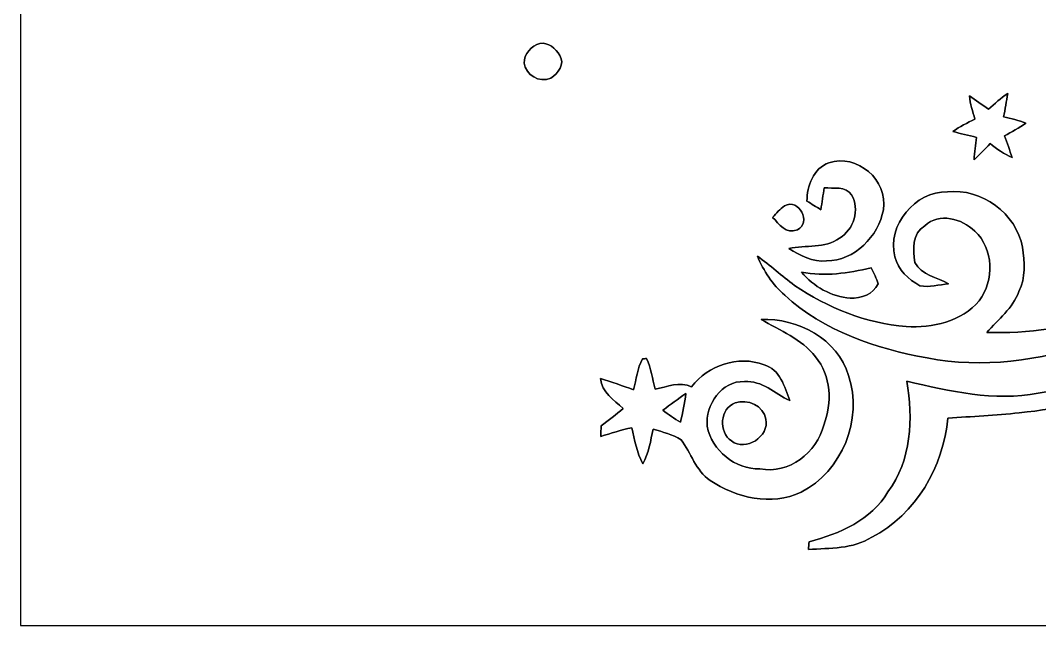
# Model space of a CAD drawing. Header units: centimetres. Extents: x -16.8 to 16.8, y -16.7 to 16.7.
# Drawn here: x -16.77 to -2.77, y -16.67 to -8.35 of the extents above; entities that cross this region are included whole.
import ezdxf

# ---------------------------------------------------------------- set-up
doc = ezdxf.new("R2010")
doc.units = ezdxf.units.CM
doc.header["$MEASUREMENT"] = 0
doc.layers.add('Layer 1', color=7, linetype='Continuous')

msp = doc.modelspace()

# ---------------------------------------------------------------- linework, layer by layer
at = {"layer": 'Layer 1', "color": 7}
for points, knots in [([(-16.77458, 16.66875), (-16.77458, 16.66875), (16.77458, 16.66875), (16.77458, 16.66875), (16.77458, 16.66875), (16.77458, 16.66875), (16.77458, -16.66875), (16.77458, -16.66875), (16.77458, -16.66875), (16.77458, -16.66875), (-16.77458, -16.66875), (-16.77458, -16.66875), (-16.77458, -16.66875), (-16.77458, -16.66875), (-16.77458, 16.66875), (-16.77458, 16.66875), (-16.77458, 16.66875), (-16.77458, 16.66875), (-16.77458, 16.66875), (-16.77458, 16.66875)], [0, 0, 0, 0, 0.16666667, 0.16666667, 0.16666667, 0.16666667, 0.33333333, 0.33333333, 0.33333333, 0.33333333, 0.5, 0.5, 0.5, 0.5, 0.66666667, 0.66666667, 0.66666667, 0.66666667, 1, 1, 1, 1]), ([(-9.63683, -8.67198), (-9.75607, -8.70232), (-9.85449, -8.81415), (-9.85449, -8.93974), (-9.85449, -8.93974), (-9.82521, -9.09955), (-9.65094, -9.22055), (-9.48655, -9.14541), (-9.48655, -9.14541), (-9.38883, -9.08403), (-9.28793, -8.95033), (-9.36343, -8.83603), (-9.36343, -8.83603), (-9.41776, -8.7436), (-9.52147, -8.64588), (-9.63683, -8.67198), (-9.63683, -8.67198), (-9.63683, -8.67198), (-9.63683, -8.67198), (-9.63683, -8.67198)], [0, 0, 0, 0, 0.16666667, 0.16666667, 0.16666667, 0.16666667, 0.33333333, 0.33333333, 0.33333333, 0.33333333, 0.5, 0.5, 0.5, 0.5, 0.66666667, 0.66666667, 0.66666667, 0.66666667, 1, 1, 1, 1]), ([(-3.47416, -9.57509), (-3.56094, -9.51195), (-3.64772, -9.44951), (-3.73662, -9.39059), (-3.73662, -9.39059), (-3.72322, -9.4996), (-3.69323, -9.60579), (-3.65972, -9.71021), (-3.65972, -9.71021), (-3.7652, -9.75995), (-3.86962, -9.81251), (-3.96452, -9.88025), (-3.96452, -9.88025), (-3.85621, -9.91129), (-3.74756, -9.93352), (-3.63714, -9.96068), (-3.63714, -9.96068), (-3.64913, -10.0651), (-3.6636, -10.16176), (-3.67171, -10.26971), (-3.67171, -10.26971), (-3.59516, -10.19881), (-3.52319, -10.12366), (-3.45264, -10.04676), (-3.45264, -10.04676), (-3.35844, -10.12049), (-3.26037, -10.18963), (-3.15031, -10.23867), (-3.15031, -10.23867), (-3.17994, -10.13707), (-3.21592, -10.03829), (-3.25543, -9.94057), (-3.25543, -9.94057), (-3.15383, -9.8873), (-3.05435, -9.8298), (-2.95839, -9.76665), (-2.95839, -9.76665), (-3.05753, -9.72538), (-3.1623, -9.70351), (-3.26637, -9.68022), (-3.26637, -9.68022), (-3.24591, -9.57298), (-3.22404, -9.46609), (-3.20922, -9.35849), (-3.20922, -9.35849), (-3.30482, -9.42128), (-3.39055, -9.49713), (-3.47416, -9.57509), (-3.47416, -9.57509), (-3.47416, -9.57509), (-3.47416, -9.57509), (-3.47416, -9.57509)], [0, 0, 0, 0, 0.07142857, 0.07142857, 0.07142857, 0.07142857, 0.14285714, 0.14285714, 0.14285714, 0.14285714, 0.21428571, 0.21428571, 0.21428571, 0.21428571, 0.28571429, 0.28571429, 0.28571429, 0.28571429, 0.35714286, 0.35714286, 0.35714286, 0.35714286, 0.42857143, 0.42857143, 0.42857143, 0.42857143, 0.5, 0.5, 0.5, 0.5, 0.57142857, 0.57142857, 0.57142857, 0.57142857, 0.64285714, 0.64285714, 0.64285714, 0.64285714, 0.71428571, 0.71428571, 0.71428571, 0.71428571, 0.78571429, 0.78571429, 0.78571429, 0.78571429, 0.85714286, 0.85714286, 0.85714286, 0.85714286, 1, 1, 1, 1]), ([(-2.52024, -10.60238), (-2.70722, -10.86626), (-2.6349, -11.28642), (-2.34456, -11.44588), (-2.34456, -11.44588), (-2.03623, -11.63743), (-1.52012, -11.41554), (-1.53211, -11.02642), (-1.53211, -11.02642), (-1.47779, -10.73538), (-1.75648, -10.59568), (-1.96921, -10.48879), (-1.96921, -10.48879), (-1.74554, -10.43164), (-1.48943, -10.39424), (-1.28552, -10.52759), (-1.28552, -10.52759), (-0.97014, -10.66588), (-0.91687, -11.08004), (-1.00648, -11.37461), (-1.00648, -11.37461), (-1.15323, -11.78031), (-1.51095, -12.05195), (-1.85103, -12.29148), (-1.85103, -12.29148), (-2.33398, -12.60651), (-2.93582, -12.65343), (-3.49709, -12.64179), (-3.49709, -12.64179), (-3.33939, -12.46187), (-3.14113, -12.31018), (-3.05506, -12.07841), (-3.05506, -12.07841), (-2.95981, -11.89143), (-2.97921, -11.67165), (-3.00567, -11.47127), (-3.00567, -11.47127), (-3.08786, -11.00984), (-3.57399, -10.65565), (-4.0386, -10.70998), (-4.0386, -10.70998), (-4.48134, -10.69693), (-4.87116, -11.16894), (-4.75862, -11.60145), (-4.75862, -11.60145), (-4.72158, -11.78101), (-4.57024, -11.91436), (-4.41607, -11.99868), (-4.41607, -11.99868), (-4.28519, -12.02478), (-4.15219, -11.98562), (-4.02096, -11.97187), (-4.02096, -11.97187), (-4.1783, -11.87909), (-4.39491, -11.85474), (-4.48628, -11.67977), (-4.48628, -11.67977), (-4.51414, -11.50126), (-4.52438, -11.28183), (-4.34763, -11.17565), (-4.34763, -11.17565), (-4.14973, -10.98797), (-3.83858, -11.07828), (-3.66254, -11.24797), (-3.66254, -11.24797), (-3.39866, -11.49209), (-3.39372, -11.9253), (-3.6001, -12.20435), (-3.6001, -12.20435), (-3.84704, -12.49362), (-4.23933, -12.58111), (-4.60375, -12.56136), (-4.60375, -12.56136), (-5.15549, -12.5155), (-5.68325, -12.30242), (-6.13939, -11.99409), (-6.13939, -11.99409), (-6.3119, -11.86392), (-6.47277, -11.71928), (-6.64845, -11.59404), (-6.64845, -11.59404), (-6.56414, -11.79618), (-6.43784, -11.98351), (-6.27239, -12.12885), (-6.27239, -12.12885), (-5.73687, -12.62345), (-5.02109, -12.86087), (-4.31694, -12.99139), (-4.31694, -12.99139), (-3.55671, -13.13568), (-2.76507, -13.03479), (-2.04047, -12.77585), (-2.04047, -12.77585), (-1.61008, -12.61463), (-1.21426, -12.34581), (-0.9398, -11.97292), (-0.9398, -11.97292), (-0.67557, -11.64131), (-0.59231, -11.18694), (-0.68686, -10.77701), (-0.68686, -10.77701), (-0.78775, -10.42494), (-1.1236, -10.18681), (-1.46897, -10.11273), (-1.46897, -10.11273), (-1.88136, -9.99737), (-2.32869, -10.2302), (-2.52024, -10.60238), (-2.52024, -10.60238), (-2.52024, -10.60238), (-2.52024, -10.60238), (-2.52024, -10.60238)], [0, 0, 0, 0, 0.03448276, 0.03448276, 0.03448276, 0.03448276, 0.06896552, 0.06896552, 0.06896552, 0.06896552, 0.10344828, 0.10344828, 0.10344828, 0.10344828, 0.13793103, 0.13793103, 0.13793103, 0.13793103, 0.17241379, 0.17241379, 0.17241379, 0.17241379, 0.20689655, 0.20689655, 0.20689655, 0.20689655, 0.24137931, 0.24137931, 0.24137931, 0.24137931, 0.27586207, 0.27586207, 0.27586207, 0.27586207, 0.31034483, 0.31034483, 0.31034483, 0.31034483, 0.34482759, 0.34482759, 0.34482759, 0.34482759, 0.37931034, 0.37931034, 0.37931034, 0.37931034, 0.4137931, 0.4137931, 0.4137931, 0.4137931, 0.44827586, 0.44827586, 0.44827586, 0.44827586, 0.48275862, 0.48275862, 0.48275862, 0.48275862, 0.51724138, 0.51724138, 0.51724138, 0.51724138, 0.55172414, 0.55172414, 0.55172414, 0.55172414, 0.5862069, 0.5862069, 0.5862069, 0.5862069, 0.62068966, 0.62068966, 0.62068966, 0.62068966, 0.65517241, 0.65517241, 0.65517241, 0.65517241, 0.68965517, 0.68965517, 0.68965517, 0.68965517, 0.72413793, 0.72413793, 0.72413793, 0.72413793, 0.75862069, 0.75862069, 0.75862069, 0.75862069, 0.79310345, 0.79310345, 0.79310345, 0.79310345, 0.82758621, 0.82758621, 0.82758621, 0.82758621, 0.86206897, 0.86206897, 0.86206897, 0.86206897, 0.89655172, 0.89655172, 0.89655172, 0.89655172, 0.93103448, 0.93103448, 0.93103448, 0.93103448, 1, 1, 1, 1]), ([(-5.66773, -10.31064), (-5.87904, -10.38507), (-5.96865, -10.62955), (-5.96794, -10.83769), (-5.96794, -10.83769), (-5.90409, -10.87649), (-5.83988, -10.91565), (-5.77603, -10.95516), (-5.77603, -10.95516), (-5.76157, -10.85215), (-5.74534, -10.75408), (-5.73017, -10.65318), (-5.73017, -10.65318), (-5.60246, -10.66765), (-5.43525, -10.62637), (-5.35446, -10.75196), (-5.35446, -10.75196), (-5.23663, -10.94564), (-5.32553, -11.23421), (-5.51956, -11.34392), (-5.51956, -11.34392), (-5.71747, -11.49526), (-5.9877, -11.43318), (-6.21524, -11.48856), (-6.21524, -11.48856), (-6.06037, -11.58557), (-5.88927, -11.67624), (-5.69842, -11.65825), (-5.69842, -11.65825), (-5.31142, -11.65789), (-4.9851, -11.31958), (-4.91772, -10.95446), (-4.91772, -10.95446), (-4.84717, -10.54911), (-5.28214, -10.18011), (-5.66773, -10.31064), (-5.66773, -10.31064), (-5.66773, -10.31064), (-5.66773, -10.31064), (-5.66773, -10.31064)], [0, 0, 0, 0, 0.09090909, 0.09090909, 0.09090909, 0.09090909, 0.18181818, 0.18181818, 0.18181818, 0.18181818, 0.27272727, 0.27272727, 0.27272727, 0.27272727, 0.36363636, 0.36363636, 0.36363636, 0.36363636, 0.45454545, 0.45454545, 0.45454545, 0.45454545, 0.54545455, 0.54545455, 0.54545455, 0.54545455, 0.63636364, 0.63636364, 0.63636364, 0.63636364, 0.72727273, 0.72727273, 0.72727273, 0.72727273, 0.81818182, 0.81818182, 0.81818182, 0.81818182, 1, 1, 1, 1]), ([(-6.27556, -10.90189), (-6.33836, -10.94528), (-6.38739, -11.00455), (-6.43996, -11.05958), (-6.43996, -11.05958), (-6.34683, -11.14989), (-6.26039, -11.29947), (-6.09847, -11.22998), (-6.09847, -11.22998), (-5.90303, -11.13614), (-6.07307, -10.79182), (-6.27556, -10.90189), (-6.27556, -10.90189), (-6.27556, -10.90189), (-6.27556, -10.90189), (-6.27556, -10.90189)], [0, 0, 0, 0, 0.2, 0.2, 0.2, 0.2, 0.4, 0.4, 0.4, 0.4, 0.6, 0.6, 0.6, 0.6, 1, 1, 1, 1]), ([(0.51964, -12.30242), (-0.52211, -12.84041), (-1.6256, -13.29231), (-2.78941, -13.47576), (-2.78941, -13.47576), (-3.39478, -13.59253), (-4.00791, -13.44718), (-4.59634, -13.31066), (-4.59634, -13.31066), (-4.50462, -13.82466), (-4.53249, -14.39757), (-4.85458, -14.83148), (-4.85458, -14.83148), (-5.08353, -15.21495), (-5.52062, -15.41145), (-5.93796, -15.51552), (-5.93796, -15.51552), (-5.94007, -15.54233), (-5.94431, -15.5956), (-5.94642, -15.62241), (-5.94642, -15.62241), (-5.65256, -15.60477), (-5.33576, -15.61641), (-5.07541, -15.45484), (-5.07541, -15.45484), (-4.46687, -15.14016), (-4.09787, -14.48682), (-4.03013, -13.81725), (-4.03013, -13.81725), (-3.70311, -13.79714), (-3.37608, -13.77738), (-3.04976, -13.74599), (-3.04976, -13.74599), (-1.911, -13.62569), (-0.82021, -13.22881), (0.20073, -12.72364), (0.20073, -12.72364), (0.70944, -12.48586), (1.2125, -12.22269), (1.76495, -12.09922), (1.76495, -12.09922), (2.21156, -11.98174), (2.75378, -12.05336), (3.06352, -12.42413), (3.06352, -12.42413), (3.22968, -12.62309), (3.39831, -12.86439), (3.36338, -13.13956), (3.36338, -13.13956), (3.36938, -13.50433), (3.0988, -13.85676), (2.73509, -13.92096), (2.73509, -13.92096), (2.33221, -14.04761), (1.85843, -13.71353), (1.88666, -13.28102), (1.88666, -13.28102), (1.85596, -12.97411), (2.08915, -12.75503), (2.26095, -12.53631), (2.26095, -12.53631), (1.97732, -12.53278), (1.70709, -12.69682), (1.60972, -12.9667), (1.60972, -12.9667), (1.31939, -13.45918), (1.62877, -14.14251), (2.15406, -14.32489), (2.15406, -14.32489), (2.52977, -14.48894), (2.95945, -14.36405), (3.29318, -14.15944), (3.29318, -14.15944), (3.8481, -13.79961), (4.03754, -13.00021), (3.689, -12.4333), (3.689, -12.4333), (3.34645, -11.93588), (2.74532, -11.61627), (2.13536, -11.66283), (2.13536, -11.66283), (1.53458, -11.67941), (1.02799, -12.02373), (0.51964, -12.30242), (0.51964, -12.30242), (0.51964, -12.30242), (0.51964, -12.30242), (0.51964, -12.30242)], [0, 0, 0, 0, 0.04347826, 0.04347826, 0.04347826, 0.04347826, 0.08695652, 0.08695652, 0.08695652, 0.08695652, 0.13043478, 0.13043478, 0.13043478, 0.13043478, 0.17391304, 0.17391304, 0.17391304, 0.17391304, 0.2173913, 0.2173913, 0.2173913, 0.2173913, 0.26086957, 0.26086957, 0.26086957, 0.26086957, 0.30434783, 0.30434783, 0.30434783, 0.30434783, 0.34782609, 0.34782609, 0.34782609, 0.34782609, 0.39130435, 0.39130435, 0.39130435, 0.39130435, 0.43478261, 0.43478261, 0.43478261, 0.43478261, 0.47826087, 0.47826087, 0.47826087, 0.47826087, 0.52173913, 0.52173913, 0.52173913, 0.52173913, 0.56521739, 0.56521739, 0.56521739, 0.56521739, 0.60869565, 0.60869565, 0.60869565, 0.60869565, 0.65217391, 0.65217391, 0.65217391, 0.65217391, 0.69565217, 0.69565217, 0.69565217, 0.69565217, 0.73913043, 0.73913043, 0.73913043, 0.73913043, 0.7826087, 0.7826087, 0.7826087, 0.7826087, 0.82608696, 0.82608696, 0.82608696, 0.82608696, 0.86956522, 0.86956522, 0.86956522, 0.86956522, 0.91304348, 0.91304348, 0.91304348, 0.91304348, 1, 1, 1, 1]), ([(-6.04132, -11.811), (-5.87834, -12.01349), (-5.6321, -12.1479), (-5.37281, -12.17189), (-5.37281, -12.17189), (-5.2264, -12.17295), (-5.05495, -12.11933), (-4.99145, -11.97504), (-4.99145, -11.97504), (-5.00909, -11.89637), (-5.0486, -11.82582), (-5.08459, -11.75526), (-5.08459, -11.75526), (-5.39926, -11.82511), (-5.72135, -11.87732), (-6.04132, -11.811), (-6.04132, -11.811), (-6.04132, -11.811), (-6.04132, -11.811), (-6.04132, -11.811)], [0, 0, 0, 0, 0.16666667, 0.16666667, 0.16666667, 0.16666667, 0.33333333, 0.33333333, 0.33333333, 0.33333333, 0.5, 0.5, 0.5, 0.5, 0.66666667, 0.66666667, 0.66666667, 0.66666667, 1, 1, 1, 1]), ([(-6.5973, -12.46364), (-6.3373, -12.6171), (-6.03956, -12.72787), (-5.85011, -12.97517), (-5.85011, -12.97517), (-5.63668, -13.23446), (-5.61834, -13.60876), (-5.73687, -13.91532), (-5.73687, -13.91532), (-5.83389, -14.29067), (-6.21312, -14.59371), (-6.61353, -14.51575), (-6.61353, -14.51575), (-6.95325, -14.52492), (-7.27569, -14.26316), (-7.33813, -13.93049), (-7.33813, -13.93049), (-7.36918, -13.64227), (-7.13916, -13.29584), (-6.82519, -13.31701), (-6.82519, -13.31701), (-6.5853, -13.2969), (-6.4075, -13.4807), (-6.20501, -13.57771), (-6.20501, -13.57771), (-6.27063, -13.38545), (-6.34048, -13.14909), (-6.55602, -13.08382), (-6.55602, -13.08382), (-6.92009, -12.95294), (-7.32226, -13.08982), (-7.55403, -13.38968), (-7.55403, -13.38968), (-7.7156, -13.30819), (-7.89093, -13.38968), (-8.05356, -13.41896), (-8.05356, -13.41896), (-8.09096, -13.2782), (-8.1086, -13.13109), (-8.17351, -13.00021), (-8.17351, -13.00021), (-8.18727, -13.00092), (-8.21514, -13.00304), (-8.22889, -13.00374), (-8.22889, -13.00374), (-8.29733, -13.13568), (-8.31356, -13.28561), (-8.3499, -13.42813), (-8.3499, -13.42813), (-8.50124, -13.37486), (-8.65117, -13.31877), (-8.80533, -13.27432), (-8.80533, -13.27432), (-8.78452, -13.46129), (-8.61871, -13.56713), (-8.49348, -13.68566), (-8.49348, -13.68566), (-8.59049, -13.77033), (-8.69421, -13.84582), (-8.7951, -13.92626), (-8.7951, -13.92626), (-8.79722, -13.97317), (-8.79934, -14.0208), (-8.8011, -14.06878), (-8.8011, -14.06878), (-8.65893, -14.02856), (-8.51923, -13.98023), (-8.37459, -13.94954), (-8.37459, -13.94954), (-8.33826, -14.11781), (-8.30439, -14.29032), (-8.22431, -14.44519), (-8.22431, -14.44519), (-8.13964, -14.29914), (-8.11671, -14.12981), (-8.08002, -13.96788), (-8.08002, -13.96788), (-7.9502, -14.00951), (-7.81509, -14.04408), (-7.69761, -14.11534), (-7.69761, -14.11534), (-7.55897, -14.29667), (-7.49547, -14.53974), (-7.29968, -14.67379), (-7.29968, -14.67379), (-6.93879, -14.91544), (-6.45689, -15.02904), (-6.04873, -14.83607), (-6.04873, -14.83607), (-5.48499, -14.55102), (-5.19465, -13.82995), (-5.39715, -13.2334), (-5.39715, -13.2334), (-5.54038, -12.72963), (-6.09776, -12.44177), (-6.5973, -12.46364), (-6.5973, -12.46364), (-6.5973, -12.46364), (-6.5973, -12.46364), (-6.5973, -12.46364)], [0, 0, 0, 0, 0.03846154, 0.03846154, 0.03846154, 0.03846154, 0.07692308, 0.07692308, 0.07692308, 0.07692308, 0.11538462, 0.11538462, 0.11538462, 0.11538462, 0.15384615, 0.15384615, 0.15384615, 0.15384615, 0.19230769, 0.19230769, 0.19230769, 0.19230769, 0.23076923, 0.23076923, 0.23076923, 0.23076923, 0.26923077, 0.26923077, 0.26923077, 0.26923077, 0.30769231, 0.30769231, 0.30769231, 0.30769231, 0.34615385, 0.34615385, 0.34615385, 0.34615385, 0.38461538, 0.38461538, 0.38461538, 0.38461538, 0.42307692, 0.42307692, 0.42307692, 0.42307692, 0.46153846, 0.46153846, 0.46153846, 0.46153846, 0.5, 0.5, 0.5, 0.5, 0.53846154, 0.53846154, 0.53846154, 0.53846154, 0.57692308, 0.57692308, 0.57692308, 0.57692308, 0.61538462, 0.61538462, 0.61538462, 0.61538462, 0.65384615, 0.65384615, 0.65384615, 0.65384615, 0.69230769, 0.69230769, 0.69230769, 0.69230769, 0.73076923, 0.73076923, 0.73076923, 0.73076923, 0.76923077, 0.76923077, 0.76923077, 0.76923077, 0.80769231, 0.80769231, 0.80769231, 0.80769231, 0.84615385, 0.84615385, 0.84615385, 0.84615385, 0.88461538, 0.88461538, 0.88461538, 0.88461538, 0.92307692, 0.92307692, 0.92307692, 0.92307692, 1, 1, 1, 1]), ([(-7.94703, -13.70965), (-7.84401, -13.63063), (-7.73853, -13.55443), (-7.63199, -13.47999), (-7.63199, -13.47999), (-7.64787, -13.61228), (-7.67186, -13.74599), (-7.70678, -13.8751), (-7.70678, -13.8751), (-7.79004, -13.82466), (-7.87012, -13.76892), (-7.94703, -13.70965)], [0, 0, 0, 0, 0.25, 0.25, 0.25, 0.25, 0.5, 0.5, 0.5, 0.5, 1, 1, 1, 1]), ([(-6.95396, -13.61017), (-7.16668, -13.68143), (-7.18397, -14.01233), (-7.0044, -14.13157), (-7.0044, -14.13157), (-6.80861, -14.28256), (-6.4837, -14.07231), (-6.53062, -13.83206), (-6.53062, -13.83206), (-6.56414, -13.64862), (-6.78251, -13.54772), (-6.95396, -13.61017)], [0, 0, 0, 0, 0.25, 0.25, 0.25, 0.25, 0.5, 0.5, 0.5, 0.5, 1, 1, 1, 1])]:
    msp.add_open_spline(points, degree=3, knots=knots, dxfattribs=at)
at = {"layer": 'Layer 1'}
for points, knots in [([(-9.63683, -8.67198), (-9.52147, -8.64588), (-9.41776, -8.7436), (-9.36343, -8.83603), (-9.36343, -8.83603), (-9.28793, -8.95033), (-9.38883, -9.08403), (-9.48655, -9.14541), (-9.48655, -9.14541), (-9.65094, -9.22055), (-9.82521, -9.09955), (-9.85449, -8.93974), (-9.85449, -8.93974), (-9.85449, -8.81415), (-9.75607, -8.70232), (-9.63683, -8.67198)], [0, 0, 0, 0, 0.2, 0.2, 0.2, 0.2, 0.4, 0.4, 0.4, 0.4, 0.6, 0.6, 0.6, 0.6, 1, 1, 1, 1]), ([(-3.47416, -9.57509), (-3.39055, -9.49713), (-3.30482, -9.42128), (-3.20922, -9.35849), (-3.20922, -9.35849), (-3.22404, -9.46609), (-3.24591, -9.57298), (-3.26637, -9.68022), (-3.26637, -9.68022), (-3.1623, -9.70351), (-3.05753, -9.72538), (-2.95839, -9.76665), (-2.95839, -9.76665), (-3.05435, -9.8298), (-3.15383, -9.8873), (-3.25543, -9.94057), (-3.25543, -9.94057), (-3.21592, -10.03829), (-3.17994, -10.13707), (-3.15031, -10.23867), (-3.15031, -10.23867), (-3.26037, -10.18963), (-3.35844, -10.12049), (-3.45264, -10.04676), (-3.45264, -10.04676), (-3.52319, -10.12366), (-3.59516, -10.19881), (-3.67171, -10.26971), (-3.67171, -10.26971), (-3.6636, -10.16176), (-3.64913, -10.0651), (-3.63714, -9.96068), (-3.63714, -9.96068), (-3.74756, -9.93352), (-3.85621, -9.91129), (-3.96452, -9.88025), (-3.96452, -9.88025), (-3.86962, -9.81251), (-3.7652, -9.75995), (-3.65972, -9.71021), (-3.65972, -9.71021), (-3.69323, -9.60579), (-3.72322, -9.4996), (-3.73662, -9.39059), (-3.73662, -9.39059), (-3.64772, -9.44951), (-3.56094, -9.51195), (-3.47416, -9.57509)], [0, 0, 0, 0, 0.07692308, 0.07692308, 0.07692308, 0.07692308, 0.15384615, 0.15384615, 0.15384615, 0.15384615, 0.23076923, 0.23076923, 0.23076923, 0.23076923, 0.30769231, 0.30769231, 0.30769231, 0.30769231, 0.38461538, 0.38461538, 0.38461538, 0.38461538, 0.46153846, 0.46153846, 0.46153846, 0.46153846, 0.53846154, 0.53846154, 0.53846154, 0.53846154, 0.61538462, 0.61538462, 0.61538462, 0.61538462, 0.69230769, 0.69230769, 0.69230769, 0.69230769, 0.76923077, 0.76923077, 0.76923077, 0.76923077, 0.84615385, 0.84615385, 0.84615385, 0.84615385, 1, 1, 1, 1]), ([(-2.52024, -10.60238), (-2.32869, -10.2302), (-1.88136, -9.99737), (-1.46897, -10.11273), (-1.46897, -10.11273), (-1.1236, -10.18681), (-0.78775, -10.42494), (-0.68686, -10.77701), (-0.68686, -10.77701), (-0.59231, -11.18694), (-0.67557, -11.64131), (-0.9398, -11.97292), (-0.9398, -11.97292), (-1.21426, -12.34581), (-1.61008, -12.61463), (-2.04047, -12.77585), (-2.04047, -12.77585), (-2.76507, -13.03479), (-3.55671, -13.13568), (-4.31694, -12.99139), (-4.31694, -12.99139), (-5.02109, -12.86087), (-5.73687, -12.62345), (-6.27239, -12.12885), (-6.27239, -12.12885), (-6.43784, -11.98351), (-6.56414, -11.79618), (-6.64845, -11.59404), (-6.64845, -11.59404), (-6.47277, -11.71928), (-6.3119, -11.86392), (-6.13939, -11.99409), (-6.13939, -11.99409), (-5.68325, -12.30242), (-5.15549, -12.5155), (-4.60375, -12.56136), (-4.60375, -12.56136), (-4.23933, -12.58111), (-3.84704, -12.49362), (-3.6001, -12.20435), (-3.6001, -12.20435), (-3.39372, -11.9253), (-3.39866, -11.49209), (-3.66254, -11.24797), (-3.66254, -11.24797), (-3.83858, -11.07828), (-4.14973, -10.98797), (-4.34763, -11.17565), (-4.34763, -11.17565), (-4.52438, -11.28183), (-4.51414, -11.50126), (-4.48628, -11.67977), (-4.48628, -11.67977), (-4.39491, -11.85474), (-4.1783, -11.87909), (-4.02096, -11.97187), (-4.02096, -11.97187), (-4.15219, -11.98562), (-4.28519, -12.02478), (-4.41607, -11.99868), (-4.41607, -11.99868), (-4.57024, -11.91436), (-4.72158, -11.78101), (-4.75862, -11.60145), (-4.75862, -11.60145), (-4.87116, -11.16894), (-4.48134, -10.69693), (-4.0386, -10.70998), (-4.0386, -10.70998), (-3.57399, -10.65565), (-3.08786, -11.00984), (-3.00567, -11.47127), (-3.00567, -11.47127), (-2.97921, -11.67165), (-2.95981, -11.89143), (-3.05506, -12.07841), (-3.05506, -12.07841), (-3.14113, -12.31018), (-3.33939, -12.46187), (-3.49709, -12.64179), (-3.49709, -12.64179), (-2.93582, -12.65343), (-2.33398, -12.60651), (-1.85103, -12.29148), (-1.85103, -12.29148), (-1.51095, -12.05195), (-1.15323, -11.78031), (-1.00648, -11.37461), (-1.00648, -11.37461), (-0.91687, -11.08004), (-0.97014, -10.66588), (-1.28552, -10.52759), (-1.28552, -10.52759), (-1.48943, -10.39424), (-1.74554, -10.43164), (-1.96921, -10.48879), (-1.96921, -10.48879), (-1.75648, -10.59568), (-1.47779, -10.73538), (-1.53211, -11.02642), (-1.53211, -11.02642), (-1.52012, -11.41554), (-2.03623, -11.63743), (-2.34456, -11.44588), (-2.34456, -11.44588), (-2.6349, -11.28642), (-2.70722, -10.86626), (-2.52024, -10.60238)], [0, 0, 0, 0, 0.03571429, 0.03571429, 0.03571429, 0.03571429, 0.07142857, 0.07142857, 0.07142857, 0.07142857, 0.10714286, 0.10714286, 0.10714286, 0.10714286, 0.14285714, 0.14285714, 0.14285714, 0.14285714, 0.17857143, 0.17857143, 0.17857143, 0.17857143, 0.21428571, 0.21428571, 0.21428571, 0.21428571, 0.25, 0.25, 0.25, 0.25, 0.28571429, 0.28571429, 0.28571429, 0.28571429, 0.32142857, 0.32142857, 0.32142857, 0.32142857, 0.35714286, 0.35714286, 0.35714286, 0.35714286, 0.39285714, 0.39285714, 0.39285714, 0.39285714, 0.42857143, 0.42857143, 0.42857143, 0.42857143, 0.46428571, 0.46428571, 0.46428571, 0.46428571, 0.5, 0.5, 0.5, 0.5, 0.53571429, 0.53571429, 0.53571429, 0.53571429, 0.57142857, 0.57142857, 0.57142857, 0.57142857, 0.60714286, 0.60714286, 0.60714286, 0.60714286, 0.64285714, 0.64285714, 0.64285714, 0.64285714, 0.67857143, 0.67857143, 0.67857143, 0.67857143, 0.71428571, 0.71428571, 0.71428571, 0.71428571, 0.75, 0.75, 0.75, 0.75, 0.78571429, 0.78571429, 0.78571429, 0.78571429, 0.82142857, 0.82142857, 0.82142857, 0.82142857, 0.85714286, 0.85714286, 0.85714286, 0.85714286, 0.89285714, 0.89285714, 0.89285714, 0.89285714, 0.92857143, 0.92857143, 0.92857143, 0.92857143, 1, 1, 1, 1]), ([(-5.66773, -10.31064), (-5.28214, -10.18011), (-4.84717, -10.54911), (-4.91772, -10.95446), (-4.91772, -10.95446), (-4.9851, -11.31958), (-5.31142, -11.65789), (-5.69842, -11.65825), (-5.69842, -11.65825), (-5.88927, -11.67624), (-6.06037, -11.58557), (-6.21524, -11.48856), (-6.21524, -11.48856), (-5.9877, -11.43318), (-5.71747, -11.49526), (-5.51956, -11.34392), (-5.51956, -11.34392), (-5.32553, -11.23421), (-5.23663, -10.94564), (-5.35446, -10.75196), (-5.35446, -10.75196), (-5.43525, -10.62637), (-5.60246, -10.66765), (-5.73017, -10.65318), (-5.73017, -10.65318), (-5.74534, -10.75408), (-5.76157, -10.85215), (-5.77603, -10.95516), (-5.77603, -10.95516), (-5.83988, -10.91565), (-5.90409, -10.87649), (-5.96794, -10.83769), (-5.96794, -10.83769), (-5.96865, -10.62955), (-5.87904, -10.38507), (-5.66773, -10.31064)], [0, 0, 0, 0, 0.1, 0.1, 0.1, 0.1, 0.2, 0.2, 0.2, 0.2, 0.3, 0.3, 0.3, 0.3, 0.4, 0.4, 0.4, 0.4, 0.5, 0.5, 0.5, 0.5, 0.6, 0.6, 0.6, 0.6, 0.7, 0.7, 0.7, 0.7, 0.8, 0.8, 0.8, 0.8, 1, 1, 1, 1]), ([(-6.27556, -10.90189), (-6.07307, -10.79182), (-5.90303, -11.13614), (-6.09847, -11.22998), (-6.09847, -11.22998), (-6.26039, -11.29947), (-6.34683, -11.14989), (-6.43996, -11.05958), (-6.43996, -11.05958), (-6.38739, -11.00455), (-6.33836, -10.94528), (-6.27556, -10.90189)], [0, 0, 0, 0, 0.25, 0.25, 0.25, 0.25, 0.5, 0.5, 0.5, 0.5, 1, 1, 1, 1]), ([(0.51964, -12.30242), (1.02799, -12.02373), (1.53458, -11.67941), (2.13536, -11.66283), (2.13536, -11.66283), (2.74532, -11.61627), (3.34645, -11.93588), (3.689, -12.4333), (3.689, -12.4333), (4.03754, -13.00021), (3.8481, -13.79961), (3.29318, -14.15944), (3.29318, -14.15944), (2.95945, -14.36405), (2.52977, -14.48894), (2.15406, -14.32489), (2.15406, -14.32489), (1.62877, -14.14251), (1.31939, -13.45918), (1.60972, -12.9667), (1.60972, -12.9667), (1.70709, -12.69682), (1.97732, -12.53278), (2.26095, -12.53631), (2.26095, -12.53631), (2.08915, -12.75503), (1.85596, -12.97411), (1.88666, -13.28102), (1.88666, -13.28102), (1.85843, -13.71353), (2.33221, -14.04761), (2.73509, -13.92096), (2.73509, -13.92096), (3.0988, -13.85676), (3.36938, -13.50433), (3.36338, -13.13956), (3.36338, -13.13956), (3.39831, -12.86439), (3.22968, -12.62309), (3.06352, -12.42413), (3.06352, -12.42413), (2.75378, -12.05336), (2.21156, -11.98174), (1.76495, -12.09922), (1.76495, -12.09922), (1.2125, -12.22269), (0.70944, -12.48586), (0.20073, -12.72364), (0.20073, -12.72364), (-0.82021, -13.22881), (-1.911, -13.62569), (-3.04976, -13.74599), (-3.04976, -13.74599), (-3.37608, -13.77738), (-3.70311, -13.79714), (-4.03013, -13.81725), (-4.03013, -13.81725), (-4.09787, -14.48682), (-4.46687, -15.14016), (-5.07541, -15.45484), (-5.07541, -15.45484), (-5.33576, -15.61641), (-5.65256, -15.60477), (-5.94642, -15.62241), (-5.94642, -15.62241), (-5.94431, -15.5956), (-5.94007, -15.54233), (-5.93796, -15.51552), (-5.93796, -15.51552), (-5.52062, -15.41145), (-5.08353, -15.21495), (-4.85458, -14.83148), (-4.85458, -14.83148), (-4.53249, -14.39757), (-4.50462, -13.82466), (-4.59634, -13.31066), (-4.59634, -13.31066), (-4.00791, -13.44718), (-3.39478, -13.59253), (-2.78941, -13.47576), (-2.78941, -13.47576), (-1.6256, -13.29231), (-0.52211, -12.84041), (0.51964, -12.30242)], [0, 0, 0, 0, 0.04545455, 0.04545455, 0.04545455, 0.04545455, 0.09090909, 0.09090909, 0.09090909, 0.09090909, 0.13636364, 0.13636364, 0.13636364, 0.13636364, 0.18181818, 0.18181818, 0.18181818, 0.18181818, 0.22727273, 0.22727273, 0.22727273, 0.22727273, 0.27272727, 0.27272727, 0.27272727, 0.27272727, 0.31818182, 0.31818182, 0.31818182, 0.31818182, 0.36363636, 0.36363636, 0.36363636, 0.36363636, 0.40909091, 0.40909091, 0.40909091, 0.40909091, 0.45454545, 0.45454545, 0.45454545, 0.45454545, 0.5, 0.5, 0.5, 0.5, 0.54545455, 0.54545455, 0.54545455, 0.54545455, 0.59090909, 0.59090909, 0.59090909, 0.59090909, 0.63636364, 0.63636364, 0.63636364, 0.63636364, 0.68181818, 0.68181818, 0.68181818, 0.68181818, 0.72727273, 0.72727273, 0.72727273, 0.72727273, 0.77272727, 0.77272727, 0.77272727, 0.77272727, 0.81818182, 0.81818182, 0.81818182, 0.81818182, 0.86363636, 0.86363636, 0.86363636, 0.86363636, 0.90909091, 0.90909091, 0.90909091, 0.90909091, 1, 1, 1, 1]), ([(-6.04132, -11.811), (-5.72135, -11.87732), (-5.39926, -11.82511), (-5.08459, -11.75526), (-5.08459, -11.75526), (-5.0486, -11.82582), (-5.00909, -11.89637), (-4.99145, -11.97504), (-4.99145, -11.97504), (-5.05495, -12.11933), (-5.2264, -12.17295), (-5.37281, -12.17189), (-5.37281, -12.17189), (-5.6321, -12.1479), (-5.87834, -12.01349), (-6.04132, -11.811)], [0, 0, 0, 0, 0.2, 0.2, 0.2, 0.2, 0.4, 0.4, 0.4, 0.4, 0.6, 0.6, 0.6, 0.6, 1, 1, 1, 1]), ([(-6.5973, -12.46364), (-6.09776, -12.44177), (-5.54038, -12.72963), (-5.39715, -13.2334), (-5.39715, -13.2334), (-5.19465, -13.82995), (-5.48499, -14.55102), (-6.04873, -14.83607), (-6.04873, -14.83607), (-6.45689, -15.02904), (-6.93879, -14.91544), (-7.29968, -14.67379), (-7.29968, -14.67379), (-7.49547, -14.53974), (-7.55897, -14.29667), (-7.69761, -14.11534), (-7.69761, -14.11534), (-7.81509, -14.04408), (-7.9502, -14.00951), (-8.08002, -13.96788), (-8.08002, -13.96788), (-8.11671, -14.12981), (-8.13964, -14.29914), (-8.22431, -14.44519), (-8.22431, -14.44519), (-8.30439, -14.29032), (-8.33826, -14.11781), (-8.37459, -13.94954), (-8.37459, -13.94954), (-8.51923, -13.98023), (-8.65893, -14.02856), (-8.8011, -14.06878), (-8.8011, -14.06878), (-8.79934, -14.0208), (-8.79722, -13.97317), (-8.7951, -13.92626), (-8.7951, -13.92626), (-8.69421, -13.84582), (-8.59049, -13.77033), (-8.49348, -13.68566), (-8.49348, -13.68566), (-8.61871, -13.56713), (-8.78452, -13.46129), (-8.80533, -13.27432), (-8.80533, -13.27432), (-8.65117, -13.31877), (-8.50124, -13.37486), (-8.3499, -13.42813), (-8.3499, -13.42813), (-8.31356, -13.28561), (-8.29733, -13.13568), (-8.22889, -13.00374), (-8.22889, -13.00374), (-8.21514, -13.00304), (-8.18727, -13.00092), (-8.17351, -13.00021), (-8.17351, -13.00021), (-8.1086, -13.13109), (-8.09096, -13.2782), (-8.05356, -13.41896), (-8.05356, -13.41896), (-7.89093, -13.38968), (-7.7156, -13.30819), (-7.55403, -13.38968), (-7.55403, -13.38968), (-7.32226, -13.08982), (-6.92009, -12.95294), (-6.55602, -13.08382), (-6.55602, -13.08382), (-6.34048, -13.14909), (-6.27063, -13.38545), (-6.20501, -13.57771), (-6.20501, -13.57771), (-6.4075, -13.4807), (-6.5853, -13.2969), (-6.82519, -13.31701), (-6.82519, -13.31701), (-7.13916, -13.29584), (-7.36918, -13.64227), (-7.33813, -13.93049), (-7.33813, -13.93049), (-7.27569, -14.26316), (-6.95325, -14.52492), (-6.61353, -14.51575), (-6.61353, -14.51575), (-6.21312, -14.59371), (-5.83389, -14.29067), (-5.73687, -13.91532), (-5.73687, -13.91532), (-5.61834, -13.60876), (-5.63668, -13.23446), (-5.85011, -12.97517), (-5.85011, -12.97517), (-6.03956, -12.72787), (-6.3373, -12.6171), (-6.5973, -12.46364), (-6.5973, -12.46364), (-6.5973, -12.46364), (-6.5973, -12.46364), (-6.5973, -12.46364)], [0, 0, 0, 0, 0.03846154, 0.03846154, 0.03846154, 0.03846154, 0.07692308, 0.07692308, 0.07692308, 0.07692308, 0.11538462, 0.11538462, 0.11538462, 0.11538462, 0.15384615, 0.15384615, 0.15384615, 0.15384615, 0.19230769, 0.19230769, 0.19230769, 0.19230769, 0.23076923, 0.23076923, 0.23076923, 0.23076923, 0.26923077, 0.26923077, 0.26923077, 0.26923077, 0.30769231, 0.30769231, 0.30769231, 0.30769231, 0.34615385, 0.34615385, 0.34615385, 0.34615385, 0.38461538, 0.38461538, 0.38461538, 0.38461538, 0.42307692, 0.42307692, 0.42307692, 0.42307692, 0.46153846, 0.46153846, 0.46153846, 0.46153846, 0.5, 0.5, 0.5, 0.5, 0.53846154, 0.53846154, 0.53846154, 0.53846154, 0.57692308, 0.57692308, 0.57692308, 0.57692308, 0.61538462, 0.61538462, 0.61538462, 0.61538462, 0.65384615, 0.65384615, 0.65384615, 0.65384615, 0.69230769, 0.69230769, 0.69230769, 0.69230769, 0.73076923, 0.73076923, 0.73076923, 0.73076923, 0.76923077, 0.76923077, 0.76923077, 0.76923077, 0.80769231, 0.80769231, 0.80769231, 0.80769231, 0.84615385, 0.84615385, 0.84615385, 0.84615385, 0.88461538, 0.88461538, 0.88461538, 0.88461538, 0.92307692, 0.92307692, 0.92307692, 0.92307692, 1, 1, 1, 1]), ([(-7.94703, -13.70965), (-7.87012, -13.76892), (-7.79004, -13.82466), (-7.70678, -13.8751), (-7.70678, -13.8751), (-7.67186, -13.74599), (-7.64787, -13.61228), (-7.63199, -13.47999), (-7.63199, -13.47999), (-7.73853, -13.55443), (-7.84401, -13.63063), (-7.94703, -13.70965)], [0, 0, 0, 0, 0.25, 0.25, 0.25, 0.25, 0.5, 0.5, 0.5, 0.5, 1, 1, 1, 1]), ([(-6.95396, -13.61017), (-6.78251, -13.54772), (-6.56414, -13.64862), (-6.53062, -13.83206), (-6.53062, -13.83206), (-6.4837, -14.07231), (-6.80861, -14.28256), (-7.0044, -14.13157), (-7.0044, -14.13157), (-7.18397, -14.01233), (-7.16668, -13.68143), (-6.95396, -13.61017)], [0, 0, 0, 0, 0.25, 0.25, 0.25, 0.25, 0.5, 0.5, 0.5, 0.5, 1, 1, 1, 1])]:
    msp.add_open_spline(points, degree=3, knots=knots, dxfattribs=at)

doc.saveas('drawing.dxf')
